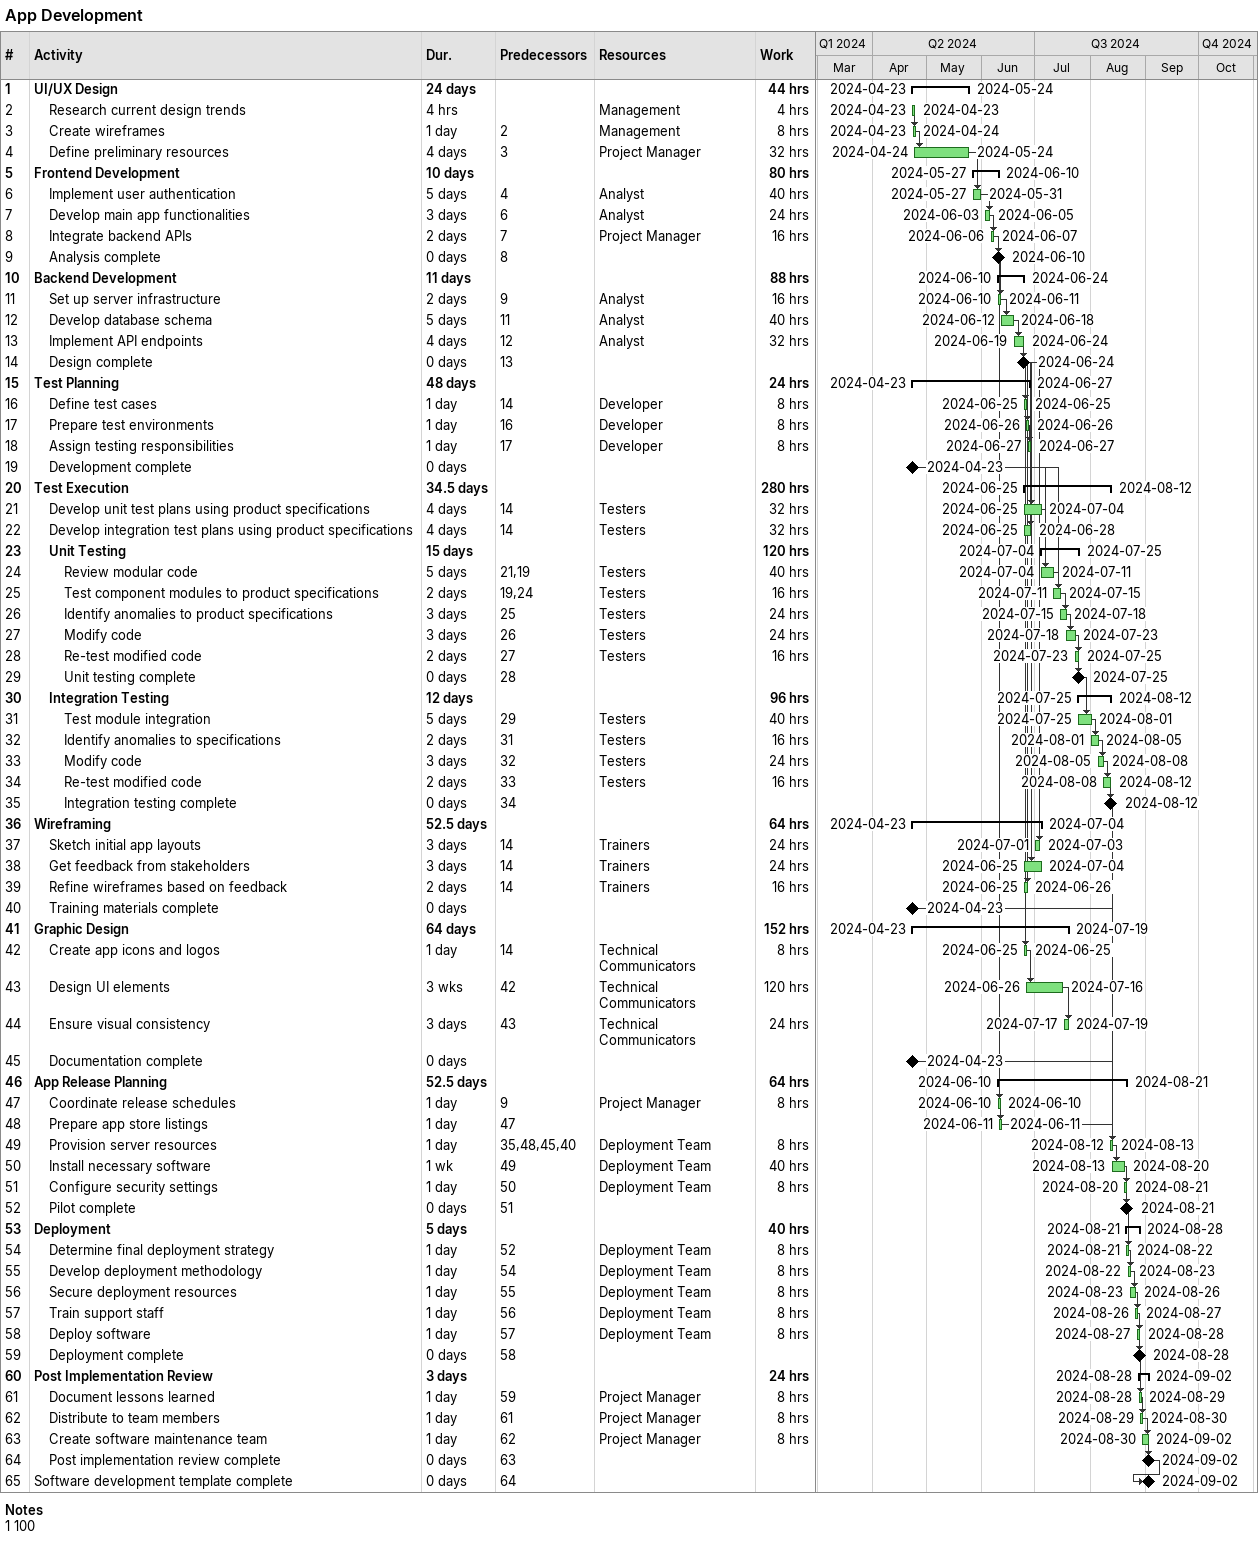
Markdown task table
App Development

| ID | Level | Task | Duration | Start | Finish | Predecessors | Resources | Work (h) |
|---|---|---|---|---|---|---|---|---|
| 1 | 1 | **UI/UX Design** | 24d | 2024-04-23 | 2024-05-24 |  |  | 44 |
| 2 | 2 | Research current design trends | 4h | 2024-04-23 | 2024-04-23 |  | Management | 4 |
| 3 | 2 | Create wireframes | 1d | 2024-04-23 | 2024-04-24 | 2 | Management | 8 |
| 4 | 2 | Define preliminary resources | 4d | 2024-04-24 | 2024-05-24 | 3 | Project Manager | 32 |
| 5 | 1 | **Frontend Development** | 10d | 2024-05-27 | 2024-06-10 |  |  | 80 |
| 6 | 2 | Implement user authentication | 5d | 2024-05-27 | 2024-05-31 | 4 | Analyst | 40 |
| 7 | 2 | Develop main app functionalities | 3d | 2024-06-03 | 2024-06-05 | 6 | Analyst | 24 |
| 8 | 2 | Integrate backend APIs | 2d | 2024-06-06 | 2024-06-07 | 7 | Project Manager | 16 |
| 9 | 2 | Analysis complete | 0d | 2024-06-10 | 2024-06-10 | 8 |  |  |
| 10 | 1 | **Backend Development** | 11d | 2024-06-10 | 2024-06-24 |  |  | 88 |
| 11 | 2 | Set up server infrastructure | 2d | 2024-06-10 | 2024-06-11 | 9 | Analyst | 16 |
| 12 | 2 | Develop database schema | 5d | 2024-06-12 | 2024-06-18 | 11 | Analyst | 40 |
| 13 | 2 | Implement API endpoints | 4d | 2024-06-19 | 2024-06-24 | 12 | Analyst | 32 |
| 14 | 2 | Design complete | 0d | 2024-06-24 | 2024-06-24 | 13 |  |  |
| 15 | 1 | **Test Planning** | 48d | 2024-04-23 | 2024-06-27 |  |  | 24 |
| 16 | 2 | Define test cases | 1d | 2024-06-25 | 2024-06-25 | 14 | Developer | 8 |
| 17 | 2 | Prepare test environments | 1d | 2024-06-26 | 2024-06-26 | 16 | Developer | 8 |
| 18 | 2 | Assign testing responsibilities | 1d | 2024-06-27 | 2024-06-27 | 17 | Developer | 8 |
| 19 | 2 | Development complete | 0d | 2024-04-23 | 2024-04-23 |  |  |  |
| 20 | 1 | **Test Execution** | 34.5d | 2024-06-25 | 2024-08-12 |  |  | 280 |
| 21 | 2 | Develop unit test plans using product specifications | 4d | 2024-06-25 | 2024-07-04 | 14 | Testers | 32 |
| 22 | 2 | Develop integration test plans using product specifications | 4d | 2024-06-25 | 2024-06-28 | 14 | Testers | 32 |
| 23 | 2 | **Unit Testing** | 15d | 2024-07-04 | 2024-07-25 |  |  | 120 |
| 24 | 3 | Review modular code | 5d | 2024-07-04 | 2024-07-11 | 21, 19 | Testers | 40 |
| 25 | 3 | Test component modules to product specifications | 2d | 2024-07-11 | 2024-07-15 | 19, 24 | Testers | 16 |
| 26 | 3 | Identify anomalies to product specifications | 3d | 2024-07-15 | 2024-07-18 | 25 | Testers | 24 |
| 27 | 3 | Modify code | 3d | 2024-07-18 | 2024-07-23 | 26 | Testers | 24 |
| 28 | 3 | Re-test modified code | 2d | 2024-07-23 | 2024-07-25 | 27 | Testers | 16 |
| 29 | 3 | Unit testing complete | 0d | 2024-07-25 | 2024-07-25 | 28 |  |  |
| 30 | 2 | **Integration Testing** | 12d | 2024-07-25 | 2024-08-12 |  |  | 96 |
| 31 | 3 | Test module integration | 5d | 2024-07-25 | 2024-08-01 | 29 | Testers | 40 |
| 32 | 3 | Identify anomalies to specifications | 2d | 2024-08-01 | 2024-08-05 | 31 | Testers | 16 |
| 33 | 3 | Modify code | 3d | 2024-08-05 | 2024-08-08 | 32 | Testers | 24 |
| 34 | 3 | Re-test modified code | 2d | 2024-08-08 | 2024-08-12 | 33 | Testers | 16 |
| 35 | 3 | Integration testing complete | 0d | 2024-08-12 | 2024-08-12 | 34 |  |  |
| 36 | 1 | **Wireframing** | 52.5d | 2024-04-23 | 2024-07-04 |  |  | 64 |
| 37 | 2 | Sketch initial app layouts | 3d | 2024-07-01 | 2024-07-03 | 14 | Trainers | 24 |
| 38 | 2 | Get feedback from stakeholders | 3d | 2024-06-25 | 2024-07-04 | 14 | Trainers | 24 |
| 39 | 2 | Refine wireframes based on feedback | 2d | 2024-06-25 | 2024-06-26 | 14 | Trainers | 16 |
| 40 | 2 | Training materials complete | 0d | 2024-04-23 | 2024-04-23 |  |  |  |
| 41 | 1 | **Graphic Design** | 64d | 2024-04-23 | 2024-07-19 |  |  | 152 |
| 42 | 2 | Create app icons and logos | 1d | 2024-06-25 | 2024-06-25 | 14 | Technical Communicators | 8 |
| 43 | 2 | Design UI elements | 3w | 2024-06-26 | 2024-07-16 | 42 | Technical Communicators | 120 |
| 44 | 2 | Ensure visual consistency | 3d | 2024-07-17 | 2024-07-19 | 43 | Technical Communicators | 24 |
| 45 | 2 | Documentation complete | 0d | 2024-04-23 | 2024-04-23 |  |  |  |
| 46 | 1 | **App Release Planning** | 52.5d | 2024-06-10 | 2024-08-21 |  |  | 64 |
| 47 | 2 | Coordinate release schedules | 1d | 2024-06-10 | 2024-06-10 | 9 | Project Manager | 8 |
| 48 | 2 | Prepare app store listings | 1d | 2024-06-11 | 2024-06-11 | 47 |  |  |
| 49 | 2 | Provision server resources | 1d | 2024-08-12 | 2024-08-13 | 35, 48, 45, 40 | Deployment Team | 8 |
| 50 | 2 | Install necessary software | 1w | 2024-08-13 | 2024-08-20 | 49 | Deployment Team | 40 |
| 51 | 2 | Configure security settings | 1d | 2024-08-20 | 2024-08-21 | 50 | Deployment Team | 8 |
| 52 | 2 | Pilot complete | 0d | 2024-08-21 | 2024-08-21 | 51 |  |  |
| 53 | 1 | **Deployment** | 5d | 2024-08-21 | 2024-08-28 |  |  | 40 |
| 54 | 2 | Determine final deployment strategy | 1d | 2024-08-21 | 2024-08-22 | 52 | Deployment Team | 8 |
| 55 | 2 | Develop deployment methodology | 1d | 2024-08-22 | 2024-08-23 | 54 | Deployment Team | 8 |
| 56 | 2 | Secure deployment resources | 1d | 2024-08-23 | 2024-08-26 | 55 | Deployment Team | 8 |
| 57 | 2 | Train support staff | 1d | 2024-08-26 | 2024-08-27 | 56 | Deployment Team | 8 |
| 58 | 2 | Deploy software | 1d | 2024-08-27 | 2024-08-28 | 57 | Deployment Team | 8 |
| 59 | 2 | Deployment complete | 0d | 2024-08-28 | 2024-08-28 | 58 |  |  |
| 60 | 1 | **Post Implementation Review** | 3d | 2024-08-28 | 2024-09-02 |  |  | 24 |
| 61 | 2 | Document lessons learned | 1d | 2024-08-28 | 2024-08-29 | 59 | Project Manager | 8 |
| 62 | 2 | Distribute to team members | 1d | 2024-08-29 | 2024-08-30 | 61 | Project Manager | 8 |
| 63 | 2 | Create software maintenance team | 1d | 2024-08-30 | 2024-09-02 | 62 | Project Manager | 8 |
| 64 | 2 | Post implementation review complete | 0d | 2024-09-02 | 2024-09-02 | 63 |  |  |
| 65 | 1 | Software development template complete | 0d | 2024-09-02 | 2024-09-02 | 64 |  |  |

Notes
- 1: 100
